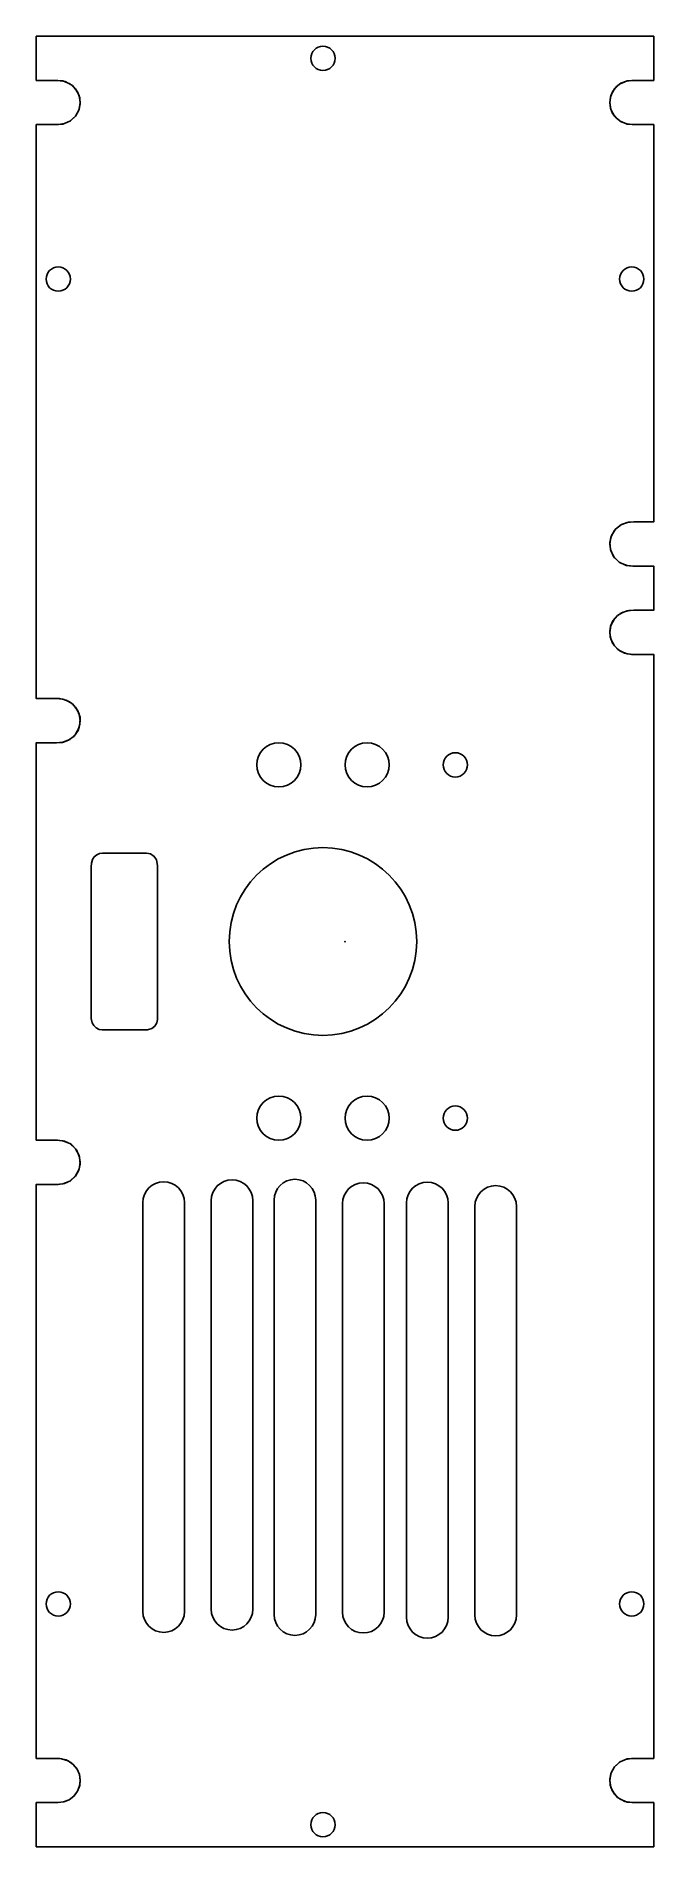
# Model space of a CAD drawing. Extents: x -56 to 56, y -164 to 164.
import ezdxf

# ---------------------------------------------------------------- set-up
doc = ezdxf.new("R2010")
doc.units = 0
doc.layers.add('1', color=7, linetype='CONTINUOUS')
doc.layers.add('61', color=7, linetype='CONTINUOUS')

msp = doc.modelspace()

# ---------------------------------------------------------------- linework, layer by layer
at = {"layer": '1', "color": 163, "linetype": 'CONTINUOUS'}
for p, q in [((-36.657887, -47.295371), (-36.657887, -121.378129)), ((-29.103925, -47.295371), (-29.103925, -121.378129)), ((-24.25905, -46.951422), (-24.25905, -120.951422)), ((-16.705088, -46.951422), (-16.705088, -120.951422)), ((-12.861757, -46.86019), (-12.861757, -121.919549)), ((-5.307795, -46.86019), (-5.307795, -121.919549)), ((-0.46292, -47.492842), (-0.46292, -121.492842)), ((7.091042, -47.492842), (7.091042, -121.492842)), ((11.143713, -47.367348), (11.143713, -122.426707)), ((18.697676, -47.367348), (18.697676, -122.426707)), ((23.542551, -48), (23.542551, -122)), ((31.096513, -48), (31.096513, -122))]:
    msp.add_line(p, q, dxfattribs=at)
at = {"layer": '1', "color": 252, "linetype": 'CONTINUOUS'}
for p, q in [((-36.657887, -47.295371), (-36.657887, -121.378129)), ((-36.657887, -47.295371), (-36.657887, -121.378129)), ((-29.103925, -121.378129), (-29.103925, -47.295371)), ((-29.103925, -121.378129), (-29.103925, -47.295371)), ((-24.25905, -46.951422), (-24.25905, -120.951422)), ((-24.25905, -46.951422), (-24.25905, -120.951422)), ((-16.705088, -120.951422), (-16.705088, -46.951422)), ((-16.705088, -120.951422), (-16.705088, -46.951422)), ((-12.861757, -46.86019), (-12.861757, -121.919549)), ((-12.861757, -46.86019), (-12.861757, -121.919549)), ((-5.307795, -121.919549), (-5.307795, -46.86019)), ((-5.307795, -121.919549), (-5.307795, -46.86019)), ((-0.46292, -47.492842), (-0.46292, -121.492842)), ((-0.46292, -47.492842), (-0.46292, -121.492842)), ((7.091042, -121.492842), (7.091042, -47.492842)), ((7.091042, -121.492842), (7.091042, -47.492842)), ((11.143713, -47.367348), (11.143713, -122.426707)), ((11.143713, -47.367348), (11.143713, -122.426707)), ((18.697676, -122.426707), (18.697676, -47.367348)), ((18.697676, -122.426707), (18.697676, -47.367348)), ((23.542551, -48), (23.542551, -122)), ((23.542551, -48), (23.542551, -122)), ((31.096513, -122), (31.096513, -48)), ((31.096513, -122), (31.096513, -48))]:
    msp.add_line(p, q, dxfattribs=at)
for points in [[(-56, 164), (-56, 159.52), (-56, 156)], [(56, 164), (-6.72, 164), (-56, 164)], [(56, 164), (-6.72, 164), (-56, 164)], [(-56, 164), (-56, 159.52), (-56, 156)], [(56, 156), (56, 160.48), (56, 164)], [(56, 156), (56, 160.48), (56, 164)], [(-56, 156), (-54.792893, 156), (-53.585786, 156), (-52.37868, 156), (-51.144461, 155.907436), (-49.894945, 155.401286), (-48.850424, 154.4658), (-48.202, 153.255069), (-48, 152), (-48.202, 150.744931), (-48.850424, 149.5342), (-49.894945, 148.598714), (-51.144461, 148.092564), (-52.37868, 148), (-53.585786, 148), (-54.792893, 148), (-56, 148)], [(-56, 156), (-54.792893, 156), (-53.585786, 156), (-52.37868, 156), (-51.144461, 155.907436), (-49.894945, 155.401286), (-48.850424, 154.4658), (-48.202, 153.255069), (-48, 152), (-48.202, 150.744931), (-48.850424, 149.5342), (-49.894945, 148.598714), (-51.144461, 148.092564), (-52.37868, 148), (-53.585786, 148), (-54.792893, 148), (-56, 148)], [(56, 148), (54.792893, 148), (53.585786, 148), (52.37868, 148), (51.144461, 148.092564), (49.894945, 148.598714), (48.850424, 149.5342), (48.202, 150.744931), (48, 152), (48.202, 153.255069), (48.850424, 154.4658), (49.894945, 155.401286), (51.144461, 155.907436), (52.37868, 156), (53.585786, 156), (54.792893, 156), (56, 156)], [(56, 148), (54.792893, 148), (53.585786, 148), (52.37868, 148), (51.144461, 148.092564), (49.894945, 148.598714), (48.850424, 149.5342), (48.202, 150.744931), (48, 152), (48.202, 153.255069), (48.850424, 154.4658), (49.894945, 155.401286), (51.144461, 155.907436), (52.37868, 156), (53.585786, 156), (54.792893, 156), (56, 156)], [(-56, 148), (-56, 89.76), (-56, 44)], [(-56, 148), (-56, 89.76), (-56, 44)], [(56, 76), (56, 116.32), (56, 148)], [(56, 76), (56, 116.32), (56, 148)], [(56, 68), (54.792893, 68), (53.585786, 68), (52.37868, 68), (51.144461, 68.092564), (49.894945, 68.598714), (48.850424, 69.5342), (48.202, 70.744931), (48, 72), (48.202, 73.255069), (48.850424, 74.4658), (49.894945, 75.401286), (51.144461, 75.907436), (52.37868, 76), (53.585786, 76), (54.792893, 76), (56, 76)], [(56, 68), (54.792893, 68), (53.585786, 68), (52.37868, 68), (51.144461, 68.092564), (49.894945, 68.598714), (48.850424, 69.5342), (48.202, 70.744931), (48, 72), (48.202, 73.255069), (48.850424, 74.4658), (49.894945, 75.401286), (51.144461, 75.907436), (52.37868, 76), (53.585786, 76), (54.792893, 76), (56, 76)], [(56, 60), (56, 64.48), (56, 68)], [(56, 60), (56, 64.48), (56, 68)], [(56, 52), (54.792893, 52), (53.585786, 52), (52.37868, 52), (51.144461, 52.092564), (49.894945, 52.598714), (48.850424, 53.5342), (48.202, 54.744931), (48, 56), (48.202, 57.255069), (48.850424, 58.4658), (49.894945, 59.401286), (51.144461, 59.907436), (52.37868, 60), (53.585786, 60), (54.792893, 60), (56, 60)], [(56, 52), (54.792893, 52), (53.585786, 52), (52.37868, 52), (51.144461, 52.092564), (49.894945, 52.598714), (48.850424, 53.5342), (48.202, 54.744931), (48, 56), (48.202, 57.255069), (48.850424, 58.4658), (49.894945, 59.401286), (51.144461, 59.907436), (52.37868, 60), (53.585786, 60), (54.792893, 60), (56, 60)], [(56, -148), (56, -36), (56, 52)], [(56, -148), (56, -36), (56, 52)], [(-56, 44), (-54.792893, 44), (-53.585786, 44), (-52.37868, 44), (-51.144461, 43.907436), (-49.894945, 43.401286), (-48.850424, 42.4658), (-48.202, 41.255069), (-48, 40), (-48.202, 38.744931), (-48.850424, 37.5342), (-49.894945, 36.598714), (-51.144461, 36.092564), (-52.37868, 36), (-53.585786, 36), (-54.792893, 36), (-56, 36)], [(-56, 44), (-54.792893, 44), (-53.585786, 44), (-52.37868, 44), (-51.144461, 43.907436), (-49.894945, 43.401286), (-48.850424, 42.4658), (-48.202, 41.255069), (-48, 40), (-48.202, 38.744931), (-48.850424, 37.5342), (-49.894945, 36.598714), (-51.144461, 36.092564), (-52.37868, 36), (-53.585786, 36), (-54.792893, 36), (-56, 36)], [(-56, 36), (-56, -4.32), (-56, -36)], [(-56, 36), (-56, -4.32), (-56, -36)], [(-56, -36), (-54.792893, -36), (-53.585786, -36), (-52.37868, -36), (-51.144461, -36.092564), (-49.894945, -36.598714), (-48.850424, -37.5342), (-48.202, -38.744931), (-48, -40), (-48.202, -41.255069), (-48.850424, -42.4658), (-49.894945, -43.401286), (-51.144461, -43.907436), (-52.37868, -44), (-53.585786, -44), (-54.792893, -44), (-56, -44)], [(-56, -36), (-54.792893, -36), (-53.585786, -36), (-52.37868, -36), (-51.144461, -36.092564), (-49.894945, -36.598714), (-48.850424, -37.5342), (-48.202, -38.744931), (-48, -40), (-48.202, -41.255069), (-48.850424, -42.4658), (-49.894945, -43.401286), (-51.144461, -43.907436), (-52.37868, -44), (-53.585786, -44), (-54.792893, -44), (-56, -44)], [(-56, -44), (-56, -102.24), (-56, -148)], [(-56, -44), (-56, -102.24), (-56, -148)], [(-56, -148), (-54.851472, -148), (-53.702944, -148), (-52.554416, -148), (-51.390609, -148.046692), (-50.188387, -148.433761), (-49.280145, -149.067017), (-48.57729, -149.929963), (-48.149086, -150.918123), (-48.000928, -151.913841), (-48.102742, -152.900767), (-48.479313, -153.898621), (-49.136264, -154.792671), (-50.015208, -155.472838), (-51.008697, -155.875219), (-52, -156)], [(-56, -148), (-54.851472, -148), (-53.702944, -148), (-52.554416, -148), (-51.390609, -148.046692), (-50.188387, -148.433761), (-49.280145, -149.067017), (-48.57729, -149.929963), (-48.149086, -150.918123), (-48.000928, -151.913841), (-48.102742, -152.900767), (-48.479313, -153.898621), (-49.136264, -154.792671), (-50.015208, -155.472838), (-51.008697, -155.875219), (-52, -156)], [(56, -156), (54.792893, -156), (53.585786, -156), (52.37868, -156), (51.144461, -155.907436), (49.894945, -155.401286), (48.850424, -154.4658), (48.202, -153.255069), (48, -152), (48.202, -150.744931), (48.850424, -149.5342), (49.894945, -148.598714), (51.144461, -148.092564), (52.37868, -148), (53.585786, -148), (54.792893, -148), (56, -148)], [(56, -156), (54.792893, -156), (53.585786, -156), (52.37868, -156), (51.144461, -155.907436), (49.894945, -155.401286), (48.850424, -154.4658), (48.202, -153.255069), (48, -152), (48.202, -150.744931), (48.850424, -149.5342), (49.894945, -148.598714), (51.144461, -148.092564), (52.37868, -148), (53.585786, -148), (54.792893, -148), (56, -148)], [(-52, -156), (-54.24, -156), (-56, -156)], [(-56, -156), (-56, -160.48), (-56, -164)], [(-52, -156), (-54.24, -156), (-56, -156)], [(-56, -156), (-56, -160.48), (-56, -164)], [(56, -164), (56, -159.52), (56, -156)], [(56, -164), (56, -159.52), (56, -156)], [(-56, -164), (6.72, -164), (56, -164)], [(-56, -164), (6.72, -164), (56, -164)]]:
    msp.add_lwpolyline(points, dxfattribs=at)
at = {"layer": '1', "color": 7, "linetype": 'CONTINUOUS'}
for points in [[(-52, -156), (-55.791053, -156), (-55.909524, -156), (-56, -156), (-56, -156.027994), (-56, -156.738817), (-56, -157.68658), (-56, -159.582107), (-56, -163.847042), (-56, -163.935895), (-56, -164), (-55.975253, -164), (-55.442136, -164), (-54.731313, -164), (-37.671573, -164), (53.313708, -164), (54.735354, -164), (55.019683, -164), (55.304012, -164), (55.588341, -164), (55.87267, -164), (56, -164), (56, -163.843001), (56, -160.999711), (56, -157.417166), (56, -157.015044), (56, -156.612921), (56, -156.210799), (56, -156), (55.808676, -156), (55.406554, -156), (55.004431, -156), (54.602309, -156), (53.322828, -156), (52.043348, -156), (50.714377, -155.787766), (49.44202, -155.075181), (48.497633, -153.932208), (48.085135, -152.820872), (48.009411, -151.725768), (48.249841, -150.608488), (48.842498, -149.544357), (49.747351, -148.694615), (50.835468, -148.17327), (51.944867, -148.00038), (53.011255, -148), (55.258228, -148), (55.611324, -148), (55.964419, -148), (56, -148), (56, -147.682485), (56, -147.329389), (56, -146.976294), (56, -143.823654), (56, -138.193939), (56, -121.134199), (56, -87.014719), (56, 3.970563), (56, 38.090043), (56, 48.83768), (56, 51.485897), (56, 52), (55.993917, 52), (55.473732, 52), (54.953546, 52), (54.43336, 52), (53.194823, 52), (51.956188, 52.00024), (50.665887, 52.22904), (49.477393, 52.895736), (48.569097, 53.943571), (48.084371, 55.182781), (48.002713, 56.147294), (48.161699, 57.12581), (48.590992, 58.092525), (49.39538, 59.035779), (50.436585, 59.681811), (51.555983, 59.97528), (52.63088, 60), (53.483867, 60), (54.336854, 60), (55.189841, 60), (56, 60), (56, 60.042828), (56, 60.895815), (56, 65.672543), (56, 67.774303), (56, 67.936708), (56, 68), (55.99949, 68), (55.935688, 68), (55.707824, 68), (55.300923, 68), (54.574315, 68), (53.380133, 68), (52.185951, 68), (50.954719, 68.138991), (49.733006, 68.704436), (48.705083, 69.732067), (48.123499, 71.013723), (48.011489, 72.302958), (48.31436, 73.554368), (49.056938, 74.708946), (50.154858, 75.549007), (51.403875, 75.95533), (52.669622, 76), (53.92067, 76), (55.171717, 76), (55.641484, 76), (55.848182, 76), (55.939129, 76), (56, 76), (56, 76.010587), (56, 76.669699), (56, 77.846684), (56, 79.948444), (56, 83.701587), (56, 117.821068), (56, 134.880808), (56, 147.675613), (56, 148), (55.897893, 148), (55.4714, 148), (55.044906, 148), (54.618413, 148), (54.191919, 148), (52.059452, 148), (51.081307, 148.106929), (50.093662, 148.483486), (49.208751, 149.134877), (48.533486, 150.004185), (48.13035, 150.987178), (48.000111, 151.970229), (48.114465, 152.950061), (48.499878, 153.93627), (49.159287, 154.816088), (50.033903, 155.483456), (51.018561, 155.877728), (52, 156), (55.791053, 156), (55.92374, 156), (55.982122, 156), (55.996508, 156), (55.998493, 156), (55.999366, 156), (55.99975, 156), (55.99992, 156), (56, 156), (56, 156.000052), (56, 156.002837), (56, 156.007811), (56, 156.027994), (56, 156.738817), (56, 157.68658), (56, 159.582107), (56, 163.847042), (56, 163.946557), (56, 164), (55.975253, 164), (55.442136, 164), (54.731313, 164), (37.671573, 164), (-53.313708, 164), (-54.735354, 164), (-55.019683, 164), (-55.304012, 164), (-55.588341, 164), (-55.87267, 164), (-56, 164), (-56, 163.843001), (-56, 160.999711), (-56, 157.417166), (-56, 157.015044), (-56, 156.612921), (-56, 156.210799), (-56, 156), (-55.808676, 156), (-55.406554, 156), (-55.004431, 156), (-54.602309, 156), (-53.322828, 156), (-52.043348, 156), (-50.714377, 155.787766), (-49.44202, 155.075181), (-48.497633, 153.932208), (-48.085135, 152.820872), (-48.009411, 151.725768), (-48.249841, 150.608488), (-48.842498, 149.544357), (-49.747351, 148.694615), (-50.835468, 148.17327), (-51.944867, 148.00038), (-53.011255, 148), (-55.258228, 148), (-55.611324, 148), (-55.964419, 148), (-56, 148), (-56, 147.682485), (-56, 147.329389), (-56, 146.976294), (-56, 143.823654), (-56, 138.193939), (-56, 121.134199), (-56, 87.014719), (-56, 52.895238), (-56, 46.876562), (-56, 44.228344), (-56, 44), (-55.812196, 44), (-55.396047, 44), (-54.979899, 44), (-54.56375, 44), (-54.147602, 44), (-52.965362, 44), (-51.780823, 43.993991), (-50.543395, 43.725359), (-49.38338, 43.025442), (-48.483969, 41.90723), (-48.04739, 40.613898), (-48.054417, 39.342445), (-48.415187, 38.225425), (-49.125691, 37.218211), (-50.111874, 36.473673), (-51.225155, 36.075766), (-52.31443, 36), (-53.380664, 36), (-55.513131, 36), (-55.794003, 36), (-56, 36), (-56, 35.925126), (-56, 35.644254), (-56, 35.363382), (-56, 34.480643), (-56, 32.904323), (-56, 30.089466), (-56, 7.343146), (-56, -26.776335), (-56, -32.795011), (-56, -35.443229), (-56, -35.734533), (-56, -36), (-55.974163, -36), (-55.682859, -36), (-55.391556, -36), (-54.476029, -36), (-53.293789, -36), (-52.111549, -36), (-50.888779, -36.15745), (-49.684864, -36.738076), (-48.680259, -37.768561), (-48.116751, -39.040638), (-48.012526, -40.316305), (-48.266049, -41.434437), (-48.872095, -42.493233), (-49.786815, -43.331938), (-50.87871, -43.839623), (-51.985993, -43.999975), (-53.052237, -44), (-55.184704, -44), (-55.813856, -44), (-56, -44), (-56, -44.061023), (-56, -44.30819), (-56, -45.19093), (-56, -46.76725), (-56, -49.582107), (-56, -72.328427), (-56, -140.567388), (-56, -144.832323), (-56, -145.543146), (-56, -146.253968), (-56, -146.964791), (-56, -147.675613), (-56, -148), (-55.613564, -148), (-54.902742, -148), (-53.836508, -148), (-52.770274, -148), (-51.699858, -148.011277), (-50.582029, -148.259765), (-49.521155, -148.86068), (-48.678194, -149.771637), (-48.165263, -150.862111), (-48.000111, -151.970229), (-48.114465, -152.950061), (-48.499878, -153.93627), (-49.159287, -154.816088), (-50.033903, -155.483456), (-51.018561, -155.877728), (-52, -156)], [(-44, 16), (-36.660499, 16), (-35.972343, 15.999809), (-35.254884, 15.856018), (-34.594493, 15.422867), (-34.152901, 14.766959), (-34, 13.775301), (-34, 12.635255), (-34, 11.49521), (-34, 4.654938), (-34, -9.025605), (-34, -13.585786), (-34.00626, -14.158116), (-34.148278, -14.755728), (-34.491247, -15.312884), (-35.002169, -15.733301), (-35.793694, -15.989331), (-36.692785, -16), (-37.637229, -16), (-41.887229, -16), (-44.012245, -15.999963), (-44.564195, -15.918771), (-45.108039, -15.665008), (-45.563683, -15.246954), (-45.866075, -14.719559), (-46, -13.931443), (-46, -13.003976), (-46, -12.076509), (-46, -9.890336), (-46, -5.986456), (-46, 0.984758), (-46, 8.906593), (-46, 12.86751), (-46, 13.527663), (-45.990849, 14.191103), (-45.795033, 14.881962), (-45.471887, 15.354086), (-45.025352, 15.717164), (-44.513137, 15.933052), (-44, 16)]]:
    msp.add_lwpolyline(points, close=True, dxfattribs=at)
for centre, radius in [((-4, 160), 2.2), ((-52, 120), 2.2), ((52, 120), 2.2), ((-12, 32), 4), ((4, 32), 4), ((20, 32), 2.2), ((-4, 0), 17), ((-12, -32), 4), ((4, -32), 4), ((20, -32), 2.2), ((-52, -120), 2.2), ((52, -120), 2.2), ((-4, -160), 2.2)]:
    msp.add_circle(centre, radius, dxfattribs=at)
at = {"layer": '1', "color": 163, "linetype": 'CONTINUOUS'}
for centre, start, end in [((-32.880906, -47.295371), 0, 180), ((-20.482069, -46.951422), 0, 180), ((-9.084776, -46.86019), 0, 180), ((3.314061, -47.492842), 0, 180), ((14.920695, -47.367348), 0, 180), ((27.319532, -48), 0, 180), ((-20.482069, -120.951422), 180, 0), ((-32.880906, -121.378129), 180, 0), ((-9.084776, -121.919549), 180, 0), ((3.314061, -121.492842), 180, 0), ((14.920695, -122.426707), 180, 0), ((27.319532, -122), 180, 0)]:
    msp.add_arc(centre, 3.776981, start, end, dxfattribs=at)
at = {"layer": '1', "color": 252, "linetype": 'CONTINUOUS'}
for centre, start, end in [((-32.880906, -47.295371), 0, 180), ((-32.880906, -47.295371), 360, 180), ((-20.482069, -46.951422), 0, 180), ((-20.482069, -46.951422), 360, 180), ((-9.084776, -46.86019), 0, 180), ((-9.084776, -46.86019), 360, 180), ((3.314061, -47.492842), 0, 180), ((3.314061, -47.492842), 360, 180), ((14.920695, -47.367348), 0, 180), ((14.920695, -47.367348), 360, 180), ((27.319532, -48), 360, 180), ((27.319532, -48), 0, 180), ((-20.482069, -120.951422), 180, 0), ((-20.482069, -120.951422), 180, 0), ((-32.880906, -121.378129), 180, 0), ((-32.880906, -121.378129), 180, 0), ((-9.084776, -121.919549), 180, 0), ((-9.084776, -121.919549), 180, 0), ((3.314061, -121.492842), 180, 0), ((3.314061, -121.492842), 180, 0), ((14.920695, -122.426707), 180, 0), ((14.920695, -122.426707), 180, 0), ((27.319532, -122), 180, 0), ((27.319532, -122), 180, 0)]:
    msp.add_arc(centre, 3.776981, start, end, dxfattribs=at)
at = {"layer": '61', "color": 23, "linetype": 'CONTINUOUS'}
msp.add_point((0, 0), dxfattribs=at)

doc.saveas('drawing.dxf')
